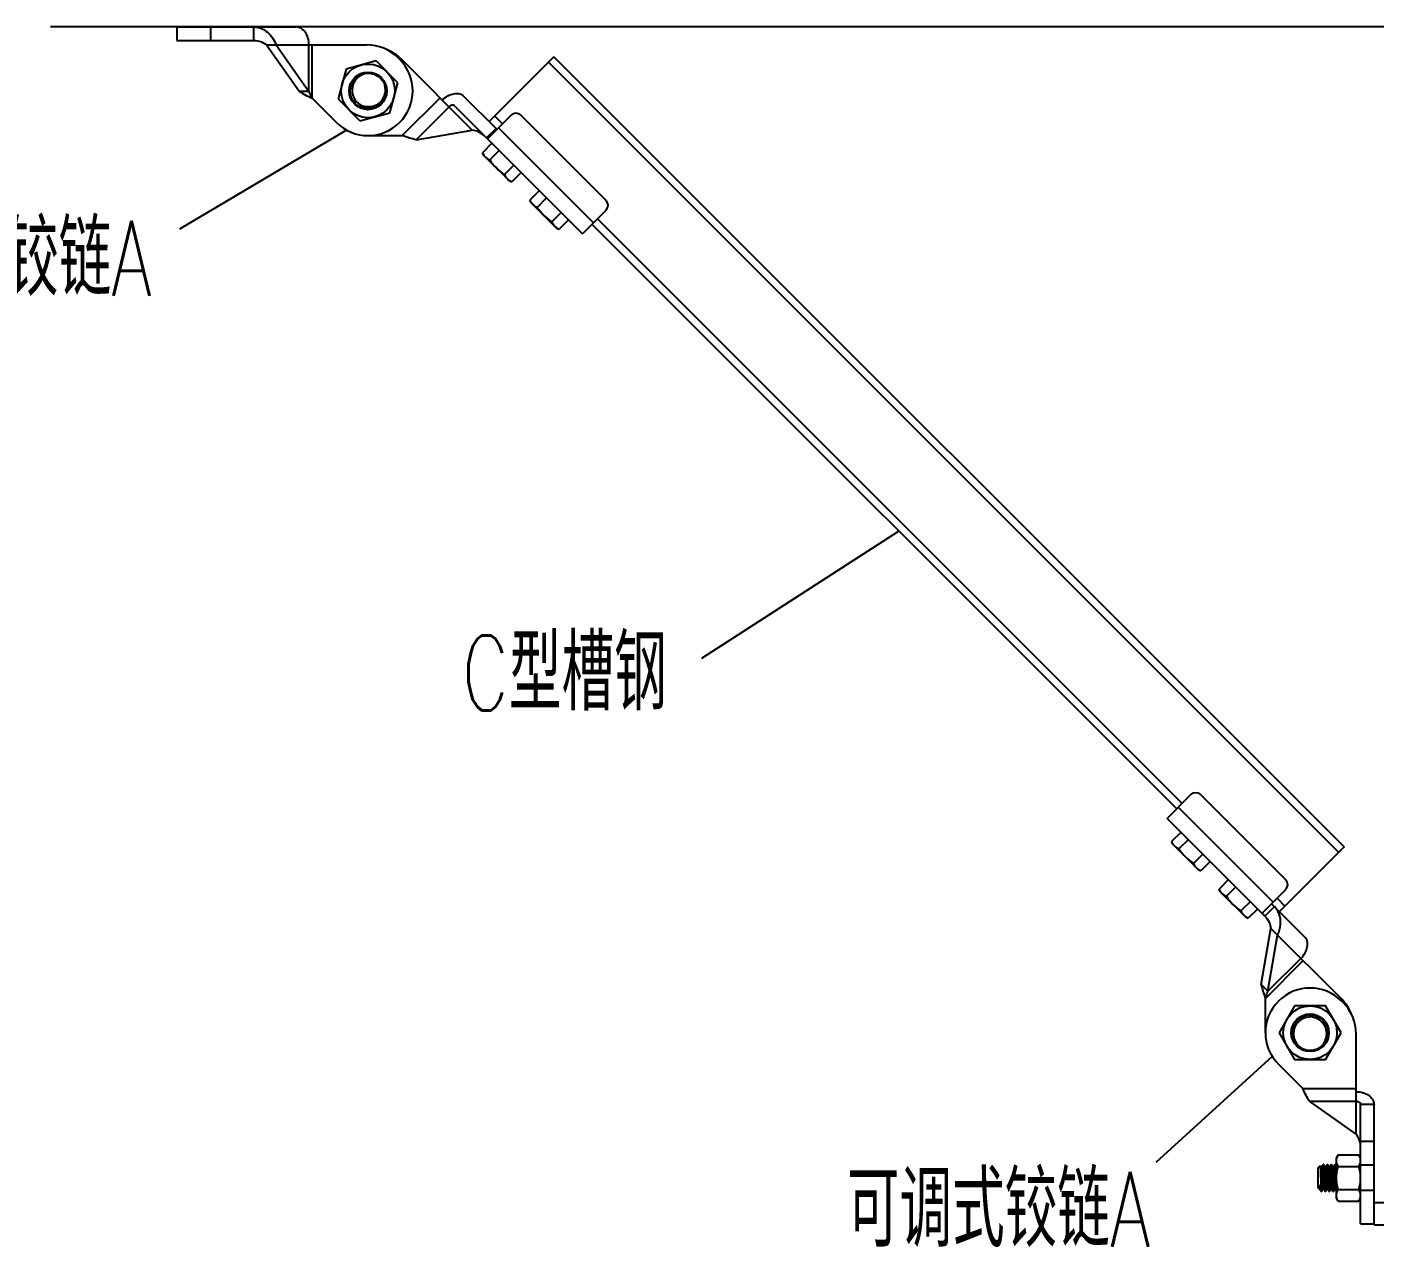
# Model space of a CAD drawing. Extents: x 27938 to 650306, y -92720 to 1524912.
# Drawn here: x 286648 to 293822, y 841463 to 847963 of the extents above; entities that cross this region are included whole.
import ezdxf

# ---------------------------------------------------------------- set-up
doc = ezdxf.new("R2010")
doc.units = 0
doc.header["$LTSCALE"] = 1000
doc.header["$MEASUREMENT"] = 0
doc.layers.add('bz', color=2, linetype='Continuous')
doc.layers.add('W_DIM', color=4, linetype='Continuous')
doc.styles.get("Standard").update_dxf_attribs({"font": 'gbenor.shx', "bigfont": 'gbcbig.shx'})
doc.styles.add('wwp100', font='txt.shx', dxfattribs={"width": 0.7, "height": 400, "bigfont": 'hztxt.shx'})
doc.dimstyles.get("Standard").update_dxf_attribs({"dimtxt": 0.18, "dimasz": 0.18, "dimexe": 0.18, "dimexo": 0.0625, "dimgap": 0.09, "dimtad": 0, "dimtih": 1, "dimtoh": 1, "dimdec": 4, "dimzin": 0, "dimdsep": 46, "dimtxsty": 'Standard', "dimcen": 0.09, "dimadec": 0, "dimazin": 0, "dimtfac": 1, "dimtdec": 4, "dimtofl": 0, "dimtmove": 0, "dimatfit": 3, "dimfxl": 1, "dimtolj": 1, "dimtzin": 0, "dimarcsym": 0})

msp = doc.modelspace()

# ---------------------------------------------------------------- linework, layer by layer
at = {"linetype": 'Continuous'}
for p, q in [((287445.9, 847963.2), (287445.9, 847891.8)), ((287445.9, 847963.2), (288082, 847963.2)), ((287624.5, 847963.2), (287624.5, 847891.8)), ((287854.9, 847963.2), (287854.9, 847891.8)), ((287445.9, 847891.8), (287854.9, 847891.8)), ((287923.5, 847868), (288098.8, 847619.9)), ((287923.5, 847868), (288456.5, 847868)), ((287974, 847868), (288149.4, 847619.9)), ((288149.4, 847619.9), (288149.4, 847868)), ((288166.2, 847583.4), (288166.2, 847868)), ((288506.5, 847781.8), (288347.2, 847739.1)), ((288623.2, 847665.2), (288506.5, 847781.8)), ((288632.2, 847790.9), (288624.9, 847798.2)), ((289019.5, 847413.9), (288642.6, 847790.9)), ((289454.1, 847804.5), (289108.9, 847459.3)), ((289424.6, 847775), (293633.4, 843566.2)), ((289454.1, 847804.5), (293662.9, 843595.7)), ((288347.2, 847739.1), (288304.5, 847579.8)), ((288149.4, 847619.9), (288098.8, 847619.9)), ((288379.9, 847622.8), (288379.9, 847623)), ((288379.9, 847620.1), (288379.9, 847620)), ((288580.5, 847505.8), (288623.2, 847665.2)), ((288166.2, 847583.4), (288295.5, 847454.1)), ((288304.5, 847579.8), (288421.1, 847463.1)), ((288847.9, 847585.6), (288646.7, 847384.3)), ((289099, 847368.2), (288924.3, 847542.9)), ((289149.5, 847418.7), (288974.8, 847593.4)), ((288421.1, 847463.1), (288580.5, 847505.8)), ((288720.2, 847362.6), (288895.5, 847538)), ((289100.9, 847367.1), (289226.8, 847493)), ((289138.4, 847488.8), (289180.5, 847446.7)), ((289731.9, 847038.4), (289277.3, 847493)), ((288720.2, 847362.6), (289019.5, 847413.9)), ((289146.1, 847422.1), (289095.5, 847371.6)), ((289664.5, 846920.5), (289159.4, 847425.6)), ((288463.8, 847384.3), (288646.7, 847384.3)), ((289123.7, 847343.4), (289073.6, 847293.3)), ((289100.5, 847366.7), (289605.6, 846861.6)), ((289080.3, 847279.1), (289073.6, 847293.3)), ((289080.3, 847279.1), (289215, 847144.4)), ((289162.6, 847304.6), (289112.5, 847254.5)), ((289240.4, 847226.8), (289190.3, 847176.7)), ((289279.3, 847187.9), (289229.2, 847137.8)), ((289215, 847144.4), (289229.2, 847137.8)), ((289376.3, 847090.9), (289326.2, 847040.8)), ((289332.8, 847026.6), (289326.2, 847040.8)), ((289415.2, 847052), (289365.1, 847001.9)), ((289332.8, 847026.6), (289467.5, 846891.9)), ((289493, 846974.2), (289442.9, 846924.1)), ((289731.9, 846987.8), (289605.6, 846861.6)), ((289531.8, 846935.3), (289481.8, 846885.2)), ((289656.1, 846912.1), (292770.5, 843797.7)), ((289685.6, 846941.5), (292799.9, 843827.2)), ((289467.5, 846891.9), (289481.8, 846885.2)), ((292720, 843747.2), (292846.3, 843873.5)), ((292896.8, 843873.5), (293351.4, 843418.9)), ((293240.7, 843226.4), (292720, 843747.2)), ((292778.9, 843806.1), (293284, 843301)), ((292793.7, 843673.4), (292743.6, 843623.3)), ((292750.3, 843609.1), (292743.6, 843623.3)), ((292750.3, 843609.1), (292885, 843474.4)), ((292832.6, 843634.5), (292782.5, 843584.5)), ((293662.9, 843595.7), (293317.7, 843250.5)), ((292910.4, 843556.8), (292860.3, 843506.7)), ((292885, 843474.4), (292899.2, 843467.8)), ((292949.3, 843517.9), (292899.2, 843467.8)), ((293046.3, 843420.9), (292996.2, 843370.8)), ((293085.2, 843382), (293035.1, 843331.9)), ((293002.8, 843356.6), (292996.2, 843370.8)), ((293002.8, 843356.6), (293137.6, 843221.8)), ((293227.6, 843244.5), (293351.4, 843368.3)), ((293305.1, 843322), (293347.2, 843279.9)), ((293163, 843304.2), (293112.9, 843254.1)), ((293201.9, 843265.3), (293151.8, 843215.2)), ((293240.7, 843226.4), (293291.2, 843277)), ((293275.6, 843292.6), (293451.8, 843116.4)), ((293137.6, 843221.8), (293151.8, 843215.2)), ((293221, 842861.7), (293272.4, 843161.1)), ((293256.7, 842826), (293308.1, 843125.4)), ((293272.4, 843161.1), (293649.3, 842784.2)), ((293242.8, 842788.3), (293444, 842989.5)), ((293432.1, 843001.4), (293256.7, 842826)), ((293221, 842861.7), (293256.7, 842826)), ((293242.8, 842605.4), (293242.8, 842788.3)), ((293398.4, 842748.3), (293315.9, 842605.4)), ((293563.4, 842748.3), (293398.4, 842748.3)), ((293645.9, 842605.4), (293563.4, 842748.3)), ((293649.3, 842773.8), (293656.6, 842766.5)), ((293538.6, 842666.4), (293538.5, 842666.5)), ((293540.5, 842664.5), (293540.6, 842664.4)), ((293315.9, 842605.4), (293398.4, 842462.6)), ((293563.4, 842462.6), (293645.9, 842605.4)), ((293726.4, 842065), (293726.4, 842598.1)), ((293398.4, 842462.6), (293563.4, 842462.6)), ((293441.8, 842307.8), (293312.5, 842437.1)), ((293441.8, 842307.8), (293726.4, 842307.8)), ((293478.3, 842240.4), (293726.4, 842240.4)), ((293726.4, 842065), (293478.3, 842240.4)), ((293821.6, 842223.6), (293750.2, 842223.6)), ((293750.2, 841587.5), (293750.2, 842223.6)), ((293821.6, 841581.5), (293821.6, 842223.6)), ((293821.6, 842026.7), (293750.2, 842026.7)), ((293631.2, 841955.2), (293621.6, 841938.7)), ((293631.2, 841955.2), (293740.6, 841955.2)), ((293750.2, 841938.7), (293740.6, 841955.2)), ((293524, 841885.1), (293535.8, 841897)), ((293524, 841778), (293524, 841885.1)), ((293536, 841896.9), (293535.8, 841897)), ((293539.2, 841891.4), (293536, 841896.9)), ((293544, 841891.7), (293538.9, 841891.7)), ((293550.3, 841902.7), (293543.9, 841891.7)), ((293550.3, 841902.7), (293550.6, 841903)), ((293550.6, 841903), (293553.2, 841903)), ((293550.6, 841903), (293553.2, 841903)), ((293553.4, 841902.7), (293553.2, 841903)), ((293560, 841891.4), (293553.4, 841902.7)), ((293564.9, 841891.7), (293559.7, 841891.7)), ((293571.1, 841902.7), (293564.7, 841891.7)), ((293571.1, 841902.7), (293571.4, 841903)), ((293571.4, 841903), (293574, 841903)), ((293571.4, 841903), (293574, 841903)), ((293574.3, 841902.7), (293574, 841903)), ((293580.8, 841891.4), (293574.3, 841902.7)), ((293585.7, 841891.7), (293580.5, 841891.7)), ((293592, 841902.7), (293585.5, 841891.7)), ((293592, 841902.7), (293592.2, 841903)), ((293592.2, 841903), (293594.8, 841903)), ((293592.2, 841903), (293594.8, 841903)), ((293595.1, 841902.7), (293594.8, 841903)), ((293601.7, 841891.4), (293595.1, 841902.7)), ((293606.5, 841891.7), (293601.7, 841891.7)), ((293601.7, 841891.4), (293601.9, 841891)), ((293612.8, 841902.7), (293606.4, 841891.7)), ((293612.8, 841902.7), (293613.1, 841903)), ((293613.1, 841903), (293615.7, 841903)), ((293613.1, 841903), (293615.7, 841903)), ((293615.9, 841902.7), (293615.7, 841903)), ((293621.6, 841893), (293615.9, 841902.7)), ((293621.6, 841724.4), (293621.6, 841938.7)), ((293631.2, 841893.4), (293740.6, 841893.4)), ((293821.6, 841900.4), (293750.2, 841900.4)), ((293621.6, 841816.2), (293620.9, 841831.5)), ((293524, 841778), (293530.5, 841771.4)), ((293530.5, 841771.4), (293530.5, 841795.7)), ((293530.5, 841771.4), (293533.6, 841771.4)), ((293533.3, 841771.7), (293537.2, 841765)), ((293537.8, 841764.1), (293537.2, 841765)), ((293537.8, 841764.1), (293541.8, 841760.1)), ((293541.8, 841762.8), (293541.8, 841760.1)), ((293541.8, 841760.1), (293542.7, 841760.1)), ((293542.6, 841760.1), (293542.7, 841760.1)), ((293542.7, 841760.1), (293543, 841760.3)), ((293543, 841760.3), (293549.4, 841771.3)), ((293549.3, 841771.4), (293554.4, 841771.4)), ((293554, 841771.9), (293554.1, 841771.7)), ((293554.1, 841771.7), (293560.7, 841760.3)), ((293560.7, 841760.3), (293561, 841760.1)), ((293561, 841760.1), (293563.6, 841760.1)), ((293561, 841760.1), (293563.6, 841760.1)), ((293563.8, 841760.3), (293563.6, 841760.1)), ((293563.8, 841760.3), (293570.2, 841771.3)), ((293570.1, 841771.4), (293575.3, 841771.4)), ((293575, 841771.7), (293581.5, 841760.3)), ((293581.5, 841760.3), (293581.8, 841760.1)), ((293581.8, 841760.1), (293584.4, 841760.1)), ((293581.8, 841760.1), (293584.4, 841760.1)), ((293584.7, 841760.3), (293584.4, 841760.1)), ((293584.7, 841760.3), (293591.1, 841771.3)), ((293590.9, 841771.4), (293596.1, 841771.4)), ((293595.8, 841771.7), (293602.4, 841760.3)), ((293602.4, 841760.3), (293602.6, 841760.1)), ((293602.6, 841760.1), (293605.2, 841760.1)), ((293602.6, 841760.1), (293605.2, 841760.1)), ((293605.5, 841760.3), (293605.2, 841760.1)), ((293605.5, 841760.3), (293611.9, 841771.3)), ((293611.8, 841771.4), (293617, 841771.4)), ((293616.6, 841771.7), (293621.6, 841763.1)), ((293631.2, 841769.7), (293740.6, 841769.7)), ((293750.2, 841766.1), (293821.6, 841766.1)), ((293631.2, 841707.8), (293621.6, 841724.4)), ((293631.2, 841707.8), (293740.6, 841707.8)), ((293750.2, 841724.4), (293740.6, 841707.8)), ((293821.6, 841700.6), (293893.1, 841700.6)), ((293750.2, 841587.5), (293821.6, 841587.5)), ((293821.6, 841581.5), (293893.1, 841581.5))]:
    msp.add_line(p, q, dxfattribs=at)
for centre, radius in [((288463.8, 847622.5), 142.9), ((288463.8, 847622.5), 100.2), ((288463.8, 847622.5), 95.3), ((293480.9, 842605.4), 142.9), ((293480.9, 842605.4), 100.2), ((293480.9, 842605.4), 95.3)]:
    msp.add_circle(centre, radius, dxfattribs=at)
for centre, radius, start, end in [((288456.5, 847629.8), 238.1, 45, 90), ((288474.3, 847622.5), 238.1, 45, 67.63031), ((288463.8, 847622.5), 238.1, 225, 45), ((288469.4, 847621.1), 94.7, 72.31446, 73.94712), ((288464, 847622.5), 84.1, 177.15432, 178.71863), ((288463.9, 847622.5), 84, 178.71875, 179.6641), ((288463.6, 847622.5), 83.7, 179.75296, 181.37328), ((288463.1, 847628.2), 83.5, 184.99489, 185.50792), ((288463.4, 847622.5), 83.5, 181.37381, 181.69398), ((288463.6, 847622.5), 83.7, 181.69418, 182.60616), ((288463.9, 847622.5), 84, 182.60725, 185.59802), ((288464, 847622.5), 84, 185.59662, 191.09946), ((288463.7, 847622.4), 83.8, 191.10333, 191.4834), ((288463.8, 847622.5), 83.9, 191.48488, 255.44483), ((288463.9, 847622.5), 84, 255.4458, 258.67361), ((288463.8, 847622.5), 83.9, 258.67355, 262.14337), ((288463.8, 847622.4), 83.9, 262.14543, 265.15819), ((288463.9, 847622.6), 84.1, 265.15789, 267.69509), ((288463.9, 847622.6), 84.1, 267.70337, 268.51134), ((288463.9, 847622.6), 84.1, 267.69503, 268.78973), ((288463.9, 847622.5), 84, 268.51135, 269.23308), ((288463.9, 847622.4), 83.9, 268.78883, 271.69256), ((288463.9, 847622.3), 83.7, 269.23213, 271.6927), ((289252, 847467.7), 35.7, 45, 135), ((289706.6, 847013.1), 35.7, 315, 45), ((292871.5, 843848.2), 35.7, 45, 135), ((293326.1, 843393.6), 35.7, 315, 45), ((293480.9, 842605.4), 238.1, 45, 225), ((293480.9, 842615.8), 238.1, 22.36969, 45), ((293488.2, 842598.1), 238.1, 0, 45), ((293480.8, 842605.5), 83.9, 133.78883, 136.69256), ((293480.7, 842605.6), 83.7, 134.23213, 136.6927), ((293480.9, 842605.4), 84, 133.51135, 134.23308), ((293481, 842605.3), 84.1, 132.69503, 133.78973), ((293481, 842605.3), 84.1, 132.70337, 133.51134), ((293481, 842605.3), 84.1, 130.15789, 132.69509), ((293480.9, 842605.5), 83.9, 127.14543, 130.15819), ((293480.9, 842605.4), 83.9, 123.67355, 127.14337), ((293480.9, 842605.4), 84, 120.4458, 123.67361), ((293480.9, 842605.4), 83.9, 56.48488, 120.44483), ((293481, 842605.6), 83.8, 56.10333, 56.4834), ((293480.8, 842605.4), 84, 50.59662, 56.09946), ((293480.9, 842605.4), 84, 47.60725, 50.59802), ((293481.1, 842605.6), 83.7, 46.69418, 47.60616), ((293481.2, 842605.7), 83.5, 46.37381, 46.69398), ((293485.5, 842602), 83.5, 49.99489, 50.50792), ((293481, 842605.6), 83.7, 44.75296, 46.37328), ((293480.9, 842605.4), 84, 43.71875, 44.6641), ((293480.8, 842605.3), 84.1, 42.15432, 43.71863), ((293476, 842602.5), 94.7, 297.31446, 298.94712), ((293597.2, 841889.3), 4.96, 18.49226, 20.49889), ((293702.1, 841924.2), 48.1, 6.63088, 7.40314), ((293702.1, 841738.9), 48.1, 352.59836, 353.3691)]:
    msp.add_arc(centre, radius, start, end, dxfattribs=at)
for points, knots in [([(287854.9, 847963.2), (287868, 847963.2), (287894.9, 847958.1), (287930, 847936.7), (287957.3, 847905.6), (287969.5, 847880.8), (287974, 847868)], [0, 0, 0, 0, 0.243233, 0.493078, 0.748723, 1, 1, 1, 1]), ([(288149.4, 847868), (288149.4, 847880.2), (288146.1, 847904), (288132, 847935.2), (288110.1, 847957.4), (288090.9, 847963.2), (288082, 847963.2)], [0, 0, 0, 0, 0.287969, 0.555344, 0.790533, 1, 1, 1, 1]), ([(287854.9, 847891.8), (287867.7, 847891.8), (287892.4, 847887.1), (287914, 847874.8), (287923.5, 847868)], [0, 0, 0, 0, 0.522516, 1, 1, 1, 1]), ([(288495.6, 847712.1), (288481.9, 847716.1), (288452.1, 847717.7), (288418.1, 847702.5), (288397.5, 847682.1), (288386.2, 847663.5), (288379.8, 847642.6), (288379.2, 847628), (288379.9, 847620.9)], [0, 0, 0, 0, 0.249273, 0.49841, 0.623846, 0.749245, 0.874621, 1, 1, 1, 1]), ([(288098.8, 847619.9), (288108.7, 847613.1), (288131, 847600.6), (288154, 847589.3), (288166.2, 847583.4)], [0, 0, 0, 0, 0.468219, 1, 1, 1, 1]), ([(288149.4, 847619.9), (288150.5, 847616.9), (288155.4, 847604.4), (288161.6, 847592.4), (288166.2, 847583.4)], [0, 0, 0, 0, 0.244001, 1, 1, 1, 1]), ([(288466.3, 847538.6), (288473.6, 847538.3), (288488.4, 847539.6), (288509.2, 847547.2), (288527.5, 847559.8), (288546.8, 847582), (288559.9, 847617.5), (288556, 847647.6), (288550.9, 847661.2)], [0, 0, 0, 0, 0.125414, 0.250833, 0.376265, 0.501706, 0.750785, 1, 1, 1, 1]), ([(288859.8, 847573.7), (288868.5, 847582.3), (288887.6, 847596.9), (288919.6, 847609), (288950.8, 847609.2), (288968.5, 847599.7), (288974.8, 847593.4)], [0, 0, 0, 0, 0.287971, 0.555344, 0.790532, 1, 1, 1, 1]), ([(288924.3, 847542.9), (288922.7, 847544.5), (288918.3, 847546.8), (288910.5, 847546.8), (288902.5, 847543.8), (288897.7, 847540.1), (288895.5, 847538)], [0, 0, 0, 0, 0.209498, 0.444667, 0.711989, 1, 1, 1, 1]), ([(289084.9, 847382.3), (289075.8, 847391.4), (289055, 847405.5), (289031.1, 847412.1), (289019.5, 847413.9)], [0, 0, 0, 0, 0.522516, 1, 1, 1, 1]), ([(288720.2, 847362.6), (288708.4, 847364.7), (288683.7, 847371.6), (288659.5, 847379.9), (288646.7, 847384.3)], [0, 0, 0, 0, 0.468219, 1, 1, 1, 1]), ([(289100.9, 847367.1), (289100.8, 847367), (289100, 847366.9), (289099.4, 847367.7), (289099, 847368.2)], [0, 0, 0, 0, 0.126775, 1, 1, 1, 1]), ([(289073.6, 847293.3), (289074.2, 847292.2), (289076.5, 847287.5), (289079.1, 847283), (289081.3, 847279.8)], [0, 0, 0, 0, 0.253346, 1, 1, 1, 1]), ([(289089.3, 847270.1), (289092.6, 847266.8), (289099.9, 847260.9), (289108.2, 847256.5), (289112.5, 847254.5)], [0, 0, 0, 0, 0.493589, 1, 1, 1, 1]), ([(289190.3, 847176.7), (289192.3, 847172.4), (289196.8, 847164.1), (289202.7, 847156.7), (289205.9, 847153.5)], [0, 0, 0, 0, 0.506411, 1, 1, 1, 1]), ([(289205.9, 847153.5), (289209.2, 847150.2), (289216.6, 847144.3), (289224.9, 847139.8), (289229.2, 847137.8)], [0, 0, 0, 0, 0.493589, 1, 1, 1, 1]), ([(289326.2, 847040.8), (289326.8, 847039.6), (289329, 847034.9), (289331.6, 847030.4), (289333.8, 847027.2)], [0, 0, 0, 0, 0.253346, 1, 1, 1, 1]), ([(289341.9, 847017.5), (289345.1, 847014.3), (289352.5, 847008.4), (289360.8, 847003.9), (289365.1, 847001.9)], [0, 0, 0, 0, 0.493589, 1, 1, 1, 1]), ([(289442.9, 846924.1), (289444.9, 846919.8), (289449.3, 846911.5), (289455.2, 846904.2), (289458.5, 846900.9)], [0, 0, 0, 0, 0.506411, 1, 1, 1, 1]), ([(289458.5, 846900.9), (289461.8, 846897.6), (289469.2, 846891.7), (289477.5, 846887.2), (289481.8, 846885.2)], [0, 0, 0, 0, 0.493589, 1, 1, 1, 1]), ([(292743.6, 843623.3), (292744.2, 843622.1), (292746.5, 843617.5), (292749.1, 843613), (292751.3, 843609.8)], [0, 0, 0, 0, 0.253346, 1, 1, 1, 1]), ([(292759.3, 843600.1), (292762.6, 843596.8), (292769.9, 843590.9), (292778.2, 843586.5), (292782.5, 843584.5)], [0, 0, 0, 0, 0.493589, 1, 1, 1, 1]), ([(292860.3, 843506.7), (292862.3, 843502.4), (292866.8, 843494.1), (292872.7, 843486.7), (292876, 843483.4)], [0, 0, 0, 0, 0.506411, 1, 1, 1, 1]), ([(292876, 843483.4), (292879.2, 843480.2), (292886.6, 843474.3), (292894.9, 843469.8), (292899.2, 843467.8)], [0, 0, 0, 0, 0.493589, 1, 1, 1, 1]), ([(292996.2, 843370.8), (292996.8, 843369.6), (292999, 843364.9), (293001.7, 843360.4), (293003.9, 843357.2)], [0, 0, 0, 0, 0.253346, 1, 1, 1, 1]), ([(293011.9, 843347.5), (293015.1, 843344.3), (293022.5, 843338.3), (293030.8, 843333.9), (293035.1, 843331.9)], [0, 0, 0, 0, 0.493589, 1, 1, 1, 1]), ([(293112.9, 843254.1), (293114.9, 843249.8), (293119.3, 843241.5), (293125.3, 843234.1), (293128.5, 843230.9)], [0, 0, 0, 0, 0.506411, 1, 1, 1, 1]), ([(293240.7, 843226.4), (293238.7, 843228.5), (293234.8, 843232.4), (293230.2, 843237.1), (293225.9, 843242.8), (293227.6, 843244.5)], [0, 0, 0, 0, 0.378665, 0.693291, 1, 1, 1, 1]), ([(293315.7, 843239.2), (293314.3, 843242.7), (293308.2, 843256.5), (293299.2, 843269), (293291.2, 843277)], [0, 0, 0, 0, 0.252907, 1, 1, 1, 1]), ([(293308.1, 843125.4), (293316.6, 843142.9), (293327.5, 843181.1), (293322.7, 843221.1), (293315.7, 843239.2)], [0, 0, 0, 0, 0.500769, 1, 1, 1, 1]), ([(293128.5, 843230.9), (293131.8, 843227.6), (293139.2, 843221.7), (293147.5, 843217.2), (293151.8, 843215.2)], [0, 0, 0, 0, 0.493589, 1, 1, 1, 1]), ([(293240.7, 843226.4), (293249.8, 843217.4), (293263.9, 843196.6), (293270.5, 843172.7), (293272.4, 843161.1)], [0, 0, 0, 0, 0.522516, 1, 1, 1, 1]), ([(293432.1, 843001.4), (293440.8, 843010.1), (293455.3, 843029.2), (293467.4, 843061.2), (293467.6, 843092.4), (293458.1, 843110.1), (293451.8, 843116.4)], [0, 0, 0, 0, 0.287971, 0.555344, 0.790532, 1, 1, 1, 1]), ([(293221, 842861.7), (293223.1, 842850), (293230, 842825.3), (293238.3, 842801.1), (293242.8, 842788.3)], [0, 0, 0, 0, 0.468219, 1, 1, 1, 1]), ([(293242.8, 842788.3), (293243.8, 842791.5), (293247.9, 842804.3), (293252.5, 842817), (293256.7, 842826)], [0, 0, 0, 0, 0.254643, 1, 1, 1, 1]), ([(293419.8, 842663), (293414.4, 842658), (293405, 842646.6), (293395.6, 842626.6), (293391.6, 842604.7), (293393.6, 842575.4), (293409.5, 842541), (293433.5, 842522.5), (293446.7, 842516.5)], [0, 0, 0, 0, 0.125414, 0.250833, 0.376265, 0.501706, 0.750785, 1, 1, 1, 1]), ([(293521.8, 842519.6), (293534.3, 842526.5), (293556.5, 842546.4), (293569.8, 842581.2), (293570, 842610.1), (293564.8, 842631.3), (293554.5, 842650.6), (293544.7, 842661.3), (293539.1, 842665.9)], [0, 0, 0, 0, 0.249273, 0.49841, 0.623846, 0.749245, 0.874621, 1, 1, 1, 1]), ([(293478.3, 842240.4), (293471.5, 842250.3), (293459, 842272.6), (293447.8, 842295.6), (293441.8, 842307.8)], [0, 0, 0, 0, 0.468219, 1, 1, 1, 1]), ([(293726.4, 842290.9), (293738.6, 842290.9), (293762.5, 842287.7), (293793.6, 842273.6), (293815.8, 842251.7), (293821.6, 842232.5), (293821.6, 842223.6)], [0, 0, 0, 0, 0.287969, 0.555344, 0.790533, 1, 1, 1, 1]), ([(293726.4, 842240.4), (293732.2, 842240.4), (293741, 842238.2), (293748.7, 842230.6), (293750.2, 842225.8), (293750.2, 842223.6)], [0, 0, 0, 0, 0.552514, 0.789178, 1, 1, 1, 1]), ([(293746.1, 842025.6), (293745, 842029.4), (293740.2, 842043.3), (293732.7, 842056.3), (293726.4, 842065)], [0, 0, 0, 0, 0.265236, 1, 1, 1, 1]), ([(293621.6, 841924.3), (293621.6, 841929.6), (293623.6, 841940.5), (293628.4, 841950.4), (293631.2, 841955.2)], [0, 0, 0, 0, 0.485069, 1, 1, 1, 1]), ([(293749.8, 841930.4), (293749.5, 841932.5), (293747.8, 841941.2), (293744, 841949.4), (293740.6, 841955.2)], [0, 0, 0, 0, 0.241319, 1, 1, 1, 1]), ([(293541.8, 841762.8), (293541.5, 841766.4), (293541, 841775.7), (293540.3, 841792.3), (293539.7, 841813.1), (293539, 841835.7), (293538.4, 841854.6), (293537.9, 841868.7), (293537.5, 841877.6), (293537.1, 841885), (293536.9, 841890.7), (293536.4, 841894.4), (293536.3, 841896.4), (293536, 841896.9)], [0, 0, 0, 0, 0.080635, 0.208535, 0.369665, 0.54562, 0.71572, 0.792041, 0.859282, 0.915304, 0.958292, 0.98682, 1, 1, 1, 1]), ([(293539.2, 841891.4), (293539.2, 841891.3), (293539.5, 841890.7), (293539.6, 841890.1), (293539.7, 841889.7)], [0, 0, 0, 0, 0.173094, 1, 1, 1, 1]), ([(293539.7, 841889.7), (293540.4, 841886.6), (293541.1, 841878.4), (293542.3, 841863.6), (293543.3, 841844.7), (293544.5, 841824.1), (293545.4, 841807.1), (293546.2, 841794.6), (293546.8, 841786.8), (293547.4, 841780.6), (293547.9, 841775.7), (293548.5, 841773.3), (293548.9, 841771.4), (293549.3, 841771.4)], [0, 0, 0, 0, 0.077798, 0.208235, 0.374801, 0.5562, 0.729214, 0.805537, 0.87171, 0.925623, 0.965576, 0.990391, 1, 1, 1, 1]), ([(293544, 841891.7), (293544.4, 841891.7), (293544.8, 841889.6), (293545.4, 841887), (293546, 841881.7), (293546.6, 841875), (293547.2, 841866.6), (293548, 841853.3), (293549, 841835.4), (293550.2, 841814.1), (293551.2, 841797.4), (293552.1, 841786), (293552.6, 841779.6), (293553.2, 841775.1), (293553.7, 841772.8), (293554, 841771.9)], [0, 0, 0, 0, 0.010217, 0.036837, 0.079637, 0.137238, 0.207661, 0.288445, 0.469496, 0.655187, 0.819656, 0.886575, 0.940042, 0.978239, 1, 1, 1, 1]), ([(293550.6, 841903), (293550.6, 841903), (293550.8, 841902.9), (293550.8, 841902.7), (293550.9, 841902.6)], [0, 0, 0, 0, 0.372399, 1, 1, 1, 1]), ([(293550.9, 841902.6), (293550.9, 841902.5), (293551.1, 841902), (293551.3, 841901.4), (293551.4, 841900.9)], [0, 0, 0, 0, 0.179791, 1, 1, 1, 1]), ([(293551.4, 841900.9), (293552, 841897.8), (293552.7, 841889.3), (293554, 841870.1), (293555.3, 841842.3), (293556.8, 841810), (293558, 841785), (293559.2, 841769.7), (293559.8, 841764.2), (293560.2, 841762.1)], [0, 0, 0, 0, 0.068037, 0.183112, 0.415613, 0.66855, 0.880458, 0.954194, 1, 1, 1, 1]), ([(293562.8, 841762.2), (293562.1, 841765.6), (293561.4, 841774.8), (293560.3, 841791.5), (293559.2, 841813.2), (293558.1, 841837.1), (293557, 841860.3), (293556.1, 841877.9), (293555.2, 841889.5), (293554.7, 841895.8), (293554.1, 841899.9), (293553.8, 841902.1), (293553.4, 841902.7)], [0, 0, 0, 0, 0.072759, 0.196861, 0.35726, 0.534299, 0.706283, 0.852147, 0.909525, 0.954085, 0.984493, 1, 1, 1, 1]), ([(293560.3, 841890.6), (293561.1, 841888), (293561.7, 841880.2), (293563, 841866), (293564, 841847.1), (293565.2, 841826.1), (293566.2, 841808.6), (293567, 841795.6), (293567.6, 841787.5), (293568.2, 841781), (293568.7, 841775.9), (293569.3, 841773.4), (293569.7, 841771.4), (293570.1, 841771.4)], [0, 0, 0, 0, 0.068121, 0.193192, 0.358672, 0.542411, 0.719756, 0.798471, 0.866922, 0.922814, 0.96429, 0.990066, 1, 1, 1, 1]), ([(293564.9, 841891.7), (293565.3, 841891.7), (293565.7, 841889.7), (293566.2, 841887.1), (293566.8, 841881.9), (293567.4, 841875.3), (293568, 841867), (293568.8, 841854), (293569.8, 841836.2), (293571, 841815.1), (293572, 841796.2), (293573.3, 841782.2), (293573.9, 841774.7), (293574.7, 841772.2)], [0, 0, 0, 0, 0.010066, 0.036229, 0.078308, 0.134982, 0.204339, 0.284002, 0.463049, 0.647693, 0.812725, 0.935658, 1, 1, 1, 1]), ([(293571.4, 841903), (293571.5, 841903), (293571.6, 841902.9), (293571.7, 841902.7), (293571.7, 841902.6)], [0, 0, 0, 0, 0.371131, 1, 1, 1, 1]), ([(293571.7, 841902.6), (293571.8, 841902.5), (293572, 841902), (293572.1, 841901.4), (293572.2, 841900.9)], [0, 0, 0, 0, 0.181022, 1, 1, 1, 1]), ([(293572.2, 841900.9), (293572.8, 841897.6), (293573.6, 841888.3), (293574.7, 841871.6), (293575.7, 841850), (293576.8, 841826), (293578, 841802.8), (293578.9, 841785.2), (293579.7, 841773.6), (293580.2, 841767.3), (293580.8, 841763.2), (293581.2, 841761), (293581.5, 841760.3)], [0, 0, 0, 0, 0.072485, 0.196435, 0.356785, 0.533878, 0.705995, 0.851999, 0.909433, 0.95404, 0.984479, 1, 1, 1, 1]), ([(293583.6, 841762.2), (293583, 841765.5), (293582.2, 841774.7), (293581.1, 841791.4), (293580.1, 841813.1), (293579, 841837), (293577.9, 841860.3), (293576.9, 841877.9), (293576.1, 841889.5), (293575.6, 841895.7), (293575, 841899.9), (293574.6, 841902.1), (293574.3, 841902.7)], [0, 0, 0, 0, 0.072462, 0.196401, 0.356774, 0.53388, 0.706003, 0.852015, 0.909448, 0.954048, 0.984481, 1, 1, 1, 1]), ([(293580.8, 841891.4), (293580.9, 841891.3), (293581, 841891.1), (293581.1, 841890.9), (293581.1, 841890.8)], [0, 0, 0, 0, 0.437616, 1, 1, 1, 1]), ([(293581.1, 841890.8), (293581.9, 841888.2), (293582.5, 841880.6), (293583.8, 841866.5), (293584.8, 841847.6), (293586, 841826.5), (293587, 841808.9), (293587.8, 841795.9), (293588.4, 841787.7), (293589, 841781.1), (293589.6, 841775.9), (293590.1, 841773.4), (293590.5, 841771.4), (293590.9, 841771.4)], [0, 0, 0, 0, 0.065945, 0.18979, 0.355015, 0.539274, 0.717597, 0.796856, 0.865828, 0.922169, 0.96399, 0.989989, 1, 1, 1, 1]), ([(293585.7, 841891.7), (293586.1, 841891.7), (293586.5, 841889.7), (293587.1, 841887.2), (293587.6, 841882), (293588.2, 841875.6), (293588.8, 841867.5), (293589.6, 841854.6), (293590.6, 841837), (293591.8, 841816.1), (293592.8, 841797.1), (293594.1, 841782.9), (293594.7, 841775.1), (293595.5, 841772.5)], [0, 0, 0, 0, 0.009925, 0.035675, 0.077105, 0.132941, 0.201328, 0.279974, 0.457194, 0.640866, 0.806379, 0.931604, 1, 1, 1, 1]), ([(293592.2, 841903), (293592.3, 841903), (293592.5, 841902.9), (293592.5, 841902.7), (293592.6, 841902.6)], [0, 0, 0, 0, 0.37008, 1, 1, 1, 1]), ([(293592.6, 841902.6), (293592.6, 841902.5), (293592.8, 841902), (293592.9, 841901.4), (293593, 841900.9)], [0, 0, 0, 0, 0.182058, 1, 1, 1, 1]), ([(293593, 841900.9), (293593.7, 841897.6), (293594.4, 841888.4), (293595.5, 841871.7), (293596.6, 841850), (293597.7, 841826.1), (293598.8, 841802.8), (293599.7, 841785.2), (293600.6, 841773.6), (293601.1, 841767.3), (293601.7, 841763.2), (293602, 841761), (293602.4, 841760.3)], [0, 0, 0, 0, 0.072304, 0.196155, 0.356504, 0.533641, 0.705839, 0.85193, 0.909395, 0.95402, 0.984473, 1, 1, 1, 1]), ([(293604.5, 841762.2), (293603.8, 841765.5), (293603.1, 841774.7), (293601.9, 841791.4), (293600.9, 841813.1), (293599.8, 841837), (293598.7, 841860.3), (293597.7, 841877.9), (293596.9, 841889.5), (293596.4, 841895.7), (293595.8, 841899.9), (293595.5, 841902.1), (293595.1, 841902.7)], [0, 0, 0, 0, 0.072435, 0.196357, 0.3567, 0.533804, 0.705944, 0.851972, 0.909417, 0.954032, 0.984477, 1, 1, 1, 1]), ([(293601.9, 841890.8), (293602.7, 841888.4), (293603.3, 841880.8), (293604.6, 841866.8), (293605.7, 841847.9), (293606.8, 841826.8), (293607.8, 841809.1), (293608.7, 841796), (293609.2, 841787.8), (293609.8, 841781.2), (293610.4, 841776), (293611, 841773.4), (293611.4, 841771.4), (293611.8, 841771.4)], [0, 0, 0, 0, 0.064566, 0.18762, 0.35268, 0.537272, 0.716218, 0.795829, 0.86513, 0.921755, 0.963804, 0.989947, 1, 1, 1, 1]), ([(293606.5, 841891.7), (293606.9, 841891.7), (293607.3, 841889.7), (293607.9, 841887.2), (293608.4, 841882), (293609, 841875.6), (293609.6, 841867.4), (293610.5, 841854.5), (293611.4, 841837), (293612.6, 841816), (293613.7, 841797.1), (293614.9, 841782.9), (293615.6, 841775.1), (293616.3, 841772.5)], [0, 0, 0, 0, 0.009925, 0.03569, 0.077147, 0.133004, 0.201419, 0.280102, 0.457378, 0.641081, 0.806581, 0.931726, 1, 1, 1, 1]), ([(293613.1, 841903), (293613.1, 841903), (293613.3, 841902.9), (293613.4, 841902.7), (293613.4, 841902.6)], [0, 0, 0, 0, 0.372863, 1, 1, 1, 1]), ([(293613.4, 841902.6), (293613.4, 841902.5), (293613.7, 841902), (293613.8, 841901.4), (293613.9, 841900.9)], [0, 0, 0, 0, 0.179341, 1, 1, 1, 1]), ([(293613.9, 841900.9), (293614.4, 841898.3), (293615, 841891.3), (293615.9, 841878.6), (293616.8, 841862), (293618.1, 841836.1), (293619.5, 841805.6), (293620.7, 841781.7), (293621.6, 841771.3)], [0, 0, 0, 0, 0.060989, 0.1617, 0.293789, 0.446195, 0.760045, 1, 1, 1, 1]), ([(293616.5, 841901), (293616.4, 841901.2), (293616.3, 841901.8), (293616.1, 841902.4), (293615.9, 841902.7)], [0, 0, 0, 0, 0.335285, 1, 1, 1, 1]), ([(293620.9, 841831.5), (293620.5, 841839.3), (293619.8, 841854), (293618.8, 841874.1), (293617.8, 841889.4), (293617.1, 841897.9), (293616.5, 841901)], [0, 0, 0, 0, 0.336027, 0.635258, 0.864886, 1, 1, 1, 1]), ([(293631.2, 841893.4), (293628.4, 841898.2), (293623.6, 841908.1), (293621.6, 841919), (293621.6, 841924.3)], [0, 0, 0, 0, 0.514931, 1, 1, 1, 1]), ([(293621.6, 841831.5), (293621.6, 841842), (293623.4, 841862.9), (293628.3, 841883.3), (293631.2, 841893.4)], [0, 0, 0, 0, 0.499896, 1, 1, 1, 1]), ([(293740.6, 841893.4), (293743.4, 841898.2), (293748.2, 841908.1), (293750.2, 841919), (293750.2, 841924.3)], [0, 0, 0, 0, 0.514931, 1, 1, 1, 1]), ([(293750.2, 841831.5), (293750.2, 841842), (293748.4, 841862.9), (293743.5, 841883.3), (293740.6, 841893.4)], [0, 0, 0, 0, 0.499896, 1, 1, 1, 1]), ([(293631.2, 841769.7), (293628.3, 841779.7), (293623.4, 841800.1), (293621.6, 841821.1), (293621.6, 841831.5)], [0, 0, 0, 0, 0.500104, 1, 1, 1, 1]), ([(293740.6, 841769.7), (293743.5, 841779.7), (293748.4, 841800.1), (293750.2, 841821.1), (293750.2, 841831.5)], [0, 0, 0, 0, 0.500104, 1, 1, 1, 1]), ([(293537.2, 841765), (293536.4, 841766.3), (293535.2, 841769.9), (293532.9, 841780.1), (293531.5, 841789.1), (293530.5, 841795.7)], [0, 0, 0, 0, 0.138777, 0.35633, 1, 1, 1, 1]), ([(293530.5, 841795.7), (293530.7, 841792.7), (293531.1, 841787.1), (293531.8, 841779.9), (293532.5, 841775), (293532.9, 841772.4), (293533.3, 841771.7)], [0, 0, 0, 0, 0.382824, 0.684922, 0.89313, 1, 1, 1, 1]), ([(293541.8, 841762.8), (293541.9, 841762.2), (293542.1, 841761.3), (293542.4, 841760.3), (293542.6, 841760.1)], [0, 0, 0, 0, 0.675862, 1, 1, 1, 1]), ([(293560.2, 841762.1), (293560.2, 841761.9), (293560.4, 841761.3), (293560.5, 841760.7), (293560.7, 841760.3)], [0, 0, 0, 0, 0.335295, 1, 1, 1, 1]), ([(293563.2, 841760.5), (293563.2, 841760.6), (293563, 841761.1), (293562.9, 841761.7), (293562.8, 841762.2)], [0, 0, 0, 0, 0.179414, 1, 1, 1, 1]), ([(293563.6, 841760.1), (293563.5, 841760.1), (293563.4, 841760.2), (293563.3, 841760.4), (293563.2, 841760.5)], [0, 0, 0, 0, 0.372787, 1, 1, 1, 1]), ([(293574.7, 841772.2), (293574.8, 841772.1), (293574.8, 841771.9), (293574.9, 841771.8), (293575, 841771.7)], [0, 0, 0, 0, 0.555455, 1, 1, 1, 1]), ([(293584.1, 841760.5), (293584, 841760.6), (293583.8, 841761.1), (293583.7, 841761.7), (293583.6, 841762.2)], [0, 0, 0, 0, 0.181112, 1, 1, 1, 1]), ([(293584.4, 841760.1), (293584.3, 841760.1), (293584.2, 841760.2), (293584.1, 841760.4), (293584.1, 841760.5)], [0, 0, 0, 0, 0.371042, 1, 1, 1, 1]), ([(293604.9, 841760.5), (293604.9, 841760.6), (293604.7, 841761.1), (293604.5, 841761.7), (293604.5, 841762.2)], [0, 0, 0, 0, 0.181321, 1, 1, 1, 1]), ([(293605.2, 841760.1), (293605.2, 841760.1), (293605, 841760.2), (293605, 841760.4), (293604.9, 841760.5)], [0, 0, 0, 0, 0.370825, 1, 1, 1, 1]), ([(293621.6, 841738.8), (293621.6, 841744), (293623.6, 841755), (293628.4, 841764.8), (293631.2, 841769.7)], [0, 0, 0, 0, 0.485069, 1, 1, 1, 1]), ([(293631.2, 841707.8), (293628.4, 841712.7), (293623.6, 841722.6), (293621.6, 841733.5), (293621.6, 841738.8)], [0, 0, 0, 0, 0.514931, 1, 1, 1, 1]), ([(293750.2, 841738.8), (293750.2, 841744), (293748.2, 841755), (293743.4, 841764.8), (293740.6, 841769.7)], [0, 0, 0, 0, 0.485069, 1, 1, 1, 1]), ([(293740.6, 841707.8), (293741.8, 841709.8), (293746, 841717.6), (293748.9, 841726.2), (293749.8, 841732.7)], [0, 0, 0, 0, 0.26074, 1, 1, 1, 1])]:
    msp.add_open_spline(points, degree=3, knots=knots, dxfattribs=at)
for points in [[(289081.3, 847279.8), (289083.6, 847276.3), (289086.3, 847273.1), (289089.3, 847270.1)], [(289112.5, 847254.5), (289123, 847239.3), (289134.6, 847224.8), (289147.6, 847211.8)], [(289147.6, 847211.8), (289160.6, 847198.8), (289175.1, 847187.2), (289190.3, 847176.7)], [(289333.8, 847027.2), (289336.2, 847023.8), (289338.9, 847020.5), (289341.9, 847017.5)], [(289365.1, 847001.9), (289375.6, 846986.7), (289387.2, 846972.2), (289400.2, 846959.2)], [(289400.2, 846959.2), (289413.2, 846946.2), (289427.7, 846934.6), (289442.9, 846924.1)], [(292751.3, 843609.8), (292753.7, 843606.3), (292756.3, 843603.1), (292759.3, 843600.1)], [(292782.5, 843584.5), (292793, 843569.3), (292804.6, 843554.8), (292817.6, 843541.8)], [(292817.6, 843541.8), (292830.7, 843528.8), (292845.2, 843517.2), (292860.3, 843506.7)], [(293003.9, 843357.2), (293006.2, 843353.8), (293008.9, 843350.5), (293011.9, 843347.5)], [(293035.1, 843331.9), (293045.6, 843316.7), (293057.2, 843302.2), (293070.2, 843289.2)], [(293070.2, 843289.2), (293083.2, 843276.2), (293097.7, 843264.6), (293112.9, 843254.1)], [(293750.2, 841996.5), (293750.2, 842006.3), (293748.8, 842016.2), (293746.1, 842025.6)], [(293560, 841891.4), (293560.1, 841891.1), (293560.2, 841890.9), (293560.3, 841890.6)], [(293595.5, 841772.5), (293595.6, 841772.2), (293595.6, 841771.9), (293595.8, 841771.7)], [(293616.3, 841772.5), (293616.4, 841772.2), (293616.5, 841771.9), (293616.6, 841771.7)]]:
    msp.add_open_spline(points, degree=3, dxfattribs=at)
at = {"layer": 'bz'}
msp.add_line((297781, 847963.2), (286773, 847963.2), dxfattribs=at)

# ---------------------------------------------------------------- texts
at = {"layer": 'W_DIM', "color": 7, "style": 'wwp100', "width": 0.7}
for s, p in [('可调式铰链A', (285696.6, 846531.1)), ('C型槽钢', (288962.7, 844321.8)), ('可调式铰链A', (291014.5, 841464.4))]:
    msp.add_text(s, height=400, dxfattribs=at).set_placement(p)

# ---------------------------------------------------------------- leaders
for points in [[(288349.2, 847413.7), (287460.3, 846886.5)], [(291290.8, 845277.4), (290239.4, 844598.8)], [(293279.4, 842478.6), (292659.4, 841913.9)]]:
    msp.add_leader(points, dimstyle='Standard', override={"dimgap": 20, "dimtad": 0})

doc.saveas('drawing.dxf')
